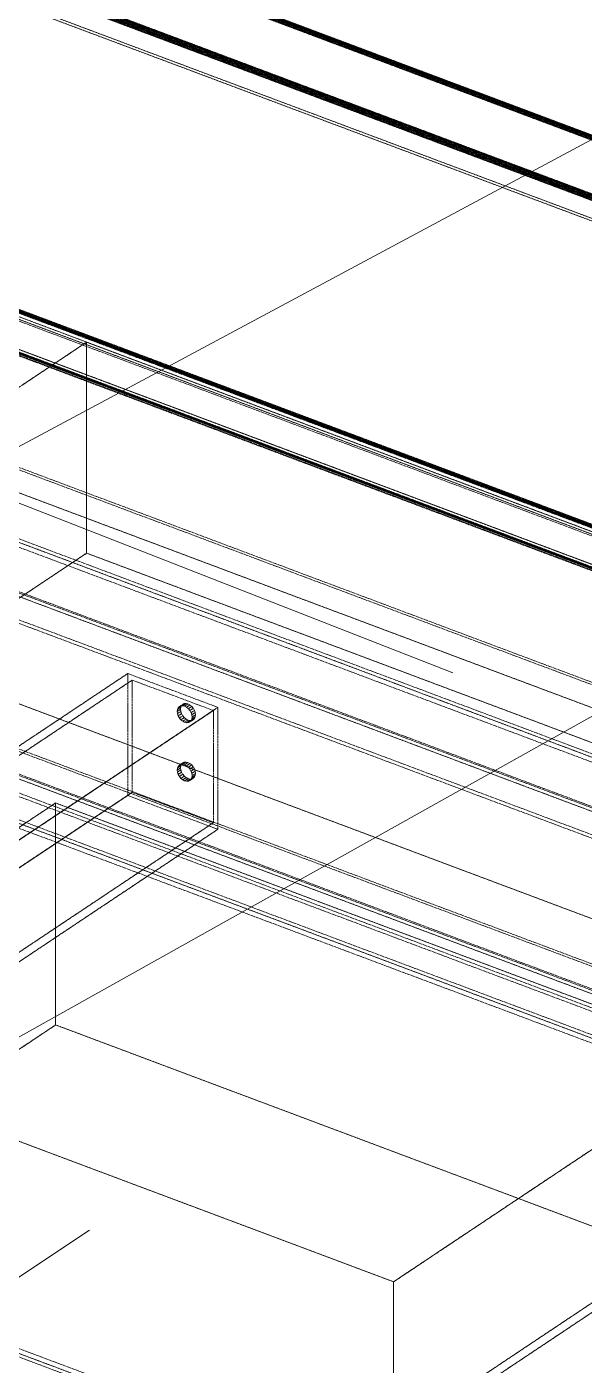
# Model space of a CAD drawing. Header units: millimetres. Extents: x 50 to 612415, y 2 to 4150.
# Drawn here: x 531344 to 531660, y 1866 to 2625 of the extents above; entities that cross this region are included whole.
import ezdxf

# ---------------------------------------------------------------- set-up
doc = ezdxf.new("R2010")
doc.units = ezdxf.units.MM
doc.linetypes.add('DASHED', pattern=[1.524, 1.27, -0.254])
doc.layers.add('DIM', color=7, linetype='Continuous', lineweight=13)
doc.layers.add('HIDDEN', color=8, linetype='DASHED', lineweight=13)

msp = doc.modelspace()

# ---------------------------------------------------------------- linework, layer by layer
at = {"layer": 'DIM'}
for points in [[(530945, 2175.825), (532800, 3170), (532900, 3170)], [(530943.403, 1830.646), (532800, 2870), (532900, 2870)]]:
    msp.add_lwpolyline(points, dxfattribs=at)
at = {"layer": 'DIM', "color": 34, "true_color": 0xa85920}
for points in [[(531585.39, 2258.637), (530882.718, 2533.549), (530877.927, 2530.355)], [(531379.379, 1942.765), (531353.029, 1925.198), (531297.933, 1888.467), (531182.95, 1921.905), (531202.114, 1934.681)]]:
    msp.add_lwpolyline(points, dxfattribs=at)
at = {"layer": 'HIDDEN', "color": 253, "true_color": 0xaab5af}
for p, q in [((530262.31, 3088.904), (532764.461, 2150.597)), ((532764.461, 2150.597), (530262.31, 3088.904)), ((530262.633, 3089.045), (532764.718, 2150.763)), ((532764.718, 2150.763), (530262.633, 3089.045)), ((530263.012, 3089.076), (532764.9, 2150.868)), ((532764.9, 2150.868), (530263.012, 3089.076)), ((530263.431, 3088.996), (532764.999, 2150.908)), ((532764.999, 2150.908), (530263.431, 3088.996)), ((530263.876, 3088.807), (532765.012, 2150.881)), ((532765.012, 2150.881), (530263.876, 3088.807)), ((532762.742, 2149.168), (530264.029, 3086.185)), ((530264.029, 3086.185), (532762.742, 2149.168)), ((532762.758, 2149.178), (530264.05, 3086.194)), ((530264.05, 3086.194), (532762.758, 2149.178)), ((532762.769, 2149.185), (530264.073, 3086.195)), ((530264.073, 3086.195), (532762.769, 2149.185)), ((532762.775, 2149.187), (530264.099, 3086.19)), ((530264.099, 3086.19), (532762.775, 2149.187)), ((532762.776, 2149.185), (530264.127, 3086.179)), ((530264.127, 3086.179), (532762.776, 2149.185)), ((532762.771, 2149.18), (530264.156, 3086.161)), ((530264.156, 3086.161), (532762.771, 2149.18)), ((532762.762, 2149.17), (530264.184, 3086.137)), ((530264.184, 3086.137), (532762.762, 2149.17)), ((532762.747, 2149.157), (530264.21, 3086.108)), ((530264.21, 3086.108), (532762.747, 2149.157)), ((532762.728, 2149.141), (530264.234, 3086.076)), ((530264.234, 3086.076), (532762.728, 2149.141)), ((532762.705, 2149.122), (530264.255, 3086.041)), ((530264.255, 3086.041), (532762.705, 2149.122)), ((532762.68, 2149.101), (530264.272, 3086.004)), ((530264.272, 3086.004), (532762.68, 2149.101)), ((532762.652, 2149.08), (530264.284, 3085.968)), ((530264.284, 3085.968), (532762.652, 2149.08)), ((530264.292, 3085.933), (532762.624, 2149.058)), ((532762.624, 2149.058), (530264.292, 3085.933)), ((530264.331, 3088.517), (532764.939, 2150.789)), ((532764.939, 2150.789), (530264.331, 3088.517)), ((530264.779, 3088.136), (532764.783, 2150.635)), ((532764.783, 2150.635), (530264.779, 3088.136)), ((530265.203, 3087.678), (532764.548, 2150.424)), ((532764.548, 2150.424), (530265.203, 3087.678)), ((530265.59, 3087.159), (532764.244, 2150.164)), ((532764.244, 2150.164), (530265.59, 3087.159)), ((530265.924, 3086.599), (532763.881, 2149.865)), ((532763.881, 2149.865), (530265.924, 3086.599)), ((530266.194, 3086.016), (532763.473, 2149.537)), ((532763.473, 2149.537), (530266.194, 3086.016)), ((530266.39, 3085.434), (532763.034, 2149.192)), ((532763.034, 2149.192), (530266.39, 3085.434)), ((532762.58, 2148.842), (530266.504, 3084.871)), ((530266.504, 3084.871), (532762.58, 2148.842)), ((530230.251, 3066.324), (532731.328, 2128.42)), ((532731.328, 2128.42), (530230.251, 3066.324)), ((530230.255, 3066.839), (532731.788, 2128.764)), ((532731.788, 2128.764), (530230.255, 3066.839)), ((530230.351, 3067.284), (532732.223, 2129.082)), ((532732.223, 2129.082), (530230.351, 3067.284)), ((530230.534, 3067.641), (532732.615, 2129.361)), ((532732.615, 2129.361), (530230.534, 3067.641)), ((530230.798, 3067.896), (532732.949, 2129.589)), ((532732.949, 2129.589), (530230.798, 3067.896)), ((532730.859, 2128.062), (530230.338, 3065.757)), ((530230.338, 3065.757), (532730.859, 2128.062)), ((532730.4, 2127.704), (530230.514, 3065.161)), ((530230.514, 3065.161), (532730.4, 2127.704)), ((532729.969, 2127.359), (530230.77, 3064.559)), ((530230.77, 3064.559), (532729.969, 2127.359)), ((532729.582, 2127.042), (530231.099, 3063.973)), ((530231.099, 3063.973), (532729.582, 2127.042)), ((532731.141, 2128.096), (530232.482, 3065.093)), ((530232.482, 3065.093), (532731.141, 2128.096)), ((532731.166, 2128.115), (530232.485, 3065.12)), ((530232.485, 3065.12), (532731.166, 2128.115)), ((532731.115, 2128.077), (530232.485, 3065.063)), ((530232.485, 3065.063), (532731.115, 2128.077)), ((532731.19, 2128.132), (530232.491, 3065.144)), ((530232.491, 3065.144), (532731.19, 2128.132)), ((530232.492, 3065.031), (532731.089, 2128.057)), ((532731.089, 2128.057), (530232.492, 3065.031)), ((532731.211, 2128.147), (530232.502, 3065.163)), ((530232.502, 3065.163), (532731.211, 2128.147)), ((530232.503, 3064.997), (532731.064, 2128.037)), ((532731.064, 2128.037), (530232.503, 3064.997)), ((532731.229, 2128.159), (530232.517, 3065.177)), ((530232.517, 3065.177), (532731.229, 2128.159)), ((530232.518, 3064.964), (532731.04, 2128.018)), ((532731.04, 2128.018), (530232.518, 3064.964)), ((530232.536, 3064.931), (532731.019, 2128)), ((532731.019, 2128), (530232.536, 3064.931)), ((532719.953, 2119.035), (530240.727, 3048.745)), ((530240.727, 3048.745), (532719.953, 2119.035)), ((530242.165, 3049.703), (532721.39, 2119.994)), ((532721.39, 2119.994), (530242.165, 3049.703)), ((532563.076, 2000.277), (530255.792, 2865.508)), ((530255.792, 2865.508), (532563.076, 2000.277)), ((530257.229, 2866.467), (532564.514, 2001.235)), ((532564.514, 2001.235), (530257.229, 2866.467)), ((532539.714, 2009.038), (530279.154, 2856.748)), ((532539.714, 2009.038), (530279.154, 2856.748)), ((530279.474, 2855.63), (532537.478, 2008.878)), ((530279.474, 2855.63), (532537.478, 2008.878)), ((530294.523, 2856.539), (532570.858, 2002.913)), ((532570.858, 2002.913), (530294.523, 2856.539)), ((530294.538, 2856.552), (532570.876, 2002.925)), ((532570.876, 2002.925), (530294.538, 2856.552)), ((530294.549, 2856.571), (532570.897, 2002.94)), ((532570.897, 2002.94), (530294.549, 2856.571)), ((530294.556, 2856.649), (532570.97, 2002.994)), ((532570.97, 2002.994), (530294.556, 2856.649)), ((530294.556, 2856.593), (532570.92, 2002.957)), ((532570.92, 2002.957), (530294.556, 2856.593)), ((530294.558, 2856.62), (532570.944, 2002.975)), ((532570.944, 2002.975), (530294.558, 2856.62)), ((532569.139, 2001.483), (530296.243, 2853.819)), ((530296.243, 2853.819), (532569.139, 2001.483)), ((532569.426, 2001.68), (530296.477, 2854.036)), ((530296.477, 2854.036), (532569.426, 2001.68)), ((532569.759, 2001.914), (530296.651, 2854.33)), ((530296.651, 2854.33), (532569.759, 2001.914)), ((532570.127, 2002.181), (530296.759, 2854.694)), ((530296.759, 2854.694), (532570.127, 2002.181)), ((532570.926, 2002.779), (530296.769, 2855.587)), ((530296.769, 2855.587), (532570.926, 2002.779)), ((532570.926, 2002.779), (530296.769, 2855.587)), ((530296.769, 2855.587), (532570.926, 2002.779)), ((532570.52, 2002.472), (530296.799, 2855.117)), ((530296.799, 2855.117), (532570.52, 2002.472)), ((532401.383, 1934.459), (529954.296, 2852.116)), ((529954.296, 2852.116), (532401.383, 1934.459)), ((532401.383, 1934.459), (529954.296, 2852.116)), ((529954.296, 2852.116), (532401.383, 1934.459)), ((532401.383, 1931.693), (529954.296, 2849.35)), ((532401.383, 1931.693), (529954.296, 2849.35)), ((529956.213, 2853.394), (532403.3, 1935.736)), ((529956.213, 2853.394), (532403.3, 1935.736)), ((532547.716, 1987.504), (530271.152, 2841.216)), ((530271.152, 2841.216), (532547.716, 1987.504)), ((532547.421, 1987.255), (530271.494, 2840.728)), ((530271.494, 2840.728), (532547.421, 1987.255)), ((532547.181, 1987.044), (530271.872, 2840.285)), ((530271.872, 2840.285), (532547.181, 1987.044)), ((532547.005, 1986.879), (530272.275, 2839.902)), ((530272.275, 2839.902), (532547.005, 1986.879)), ((530272.589, 2842.174), (532549.154, 1988.462)), ((532549.154, 1988.462), (530272.589, 2842.174)), ((530272.611, 2842.143), (532549.135, 1988.447)), ((532549.135, 1988.447), (530272.611, 2842.143)), ((530272.634, 2842.116), (532549.12, 1988.434)), ((532549.12, 1988.434), (530272.634, 2842.116)), ((530272.66, 2842.092), (532549.109, 1988.423)), ((532549.109, 1988.423), (530272.66, 2842.092)), ((530272.686, 2842.072), (532549.102, 1988.416)), ((532549.102, 1988.416), (530272.686, 2842.072)), ((532546.896, 1986.763), (530272.69, 2839.59)), ((530272.69, 2839.59), (532546.896, 1986.763)), ((530272.712, 2842.058), (532549.1, 1988.412)), ((532549.1, 1988.412), (530272.712, 2842.058)), ((530272.737, 2842.049), (532549.102, 1988.412)), ((532549.102, 1988.412), (530272.737, 2842.049)), ((530272.76, 2842.046), (532549.109, 1988.415)), ((532549.109, 1988.415), (530272.76, 2842.046)), ((530272.782, 2842.048), (532549.12, 1988.421)), ((532549.12, 1988.421), (530272.782, 2842.048)), ((530272.8, 2842.057), (532549.135, 1988.431)), ((532549.135, 1988.431), (530272.8, 2842.057)), ((532546.859, 1986.701), (530273.105, 2839.359)), ((530273.105, 2839.359), (532546.859, 1986.701)), ((532546.895, 1986.695), (530273.507, 2839.215)), ((530273.507, 2839.215), (532546.895, 1986.695)), ((532547.002, 1986.744), (530273.884, 2839.163)), ((530273.884, 2839.163), (532547.002, 1986.744)), ((532547.177, 1986.847), (530274.225, 2839.204)), ((530274.225, 2839.204), (532547.177, 1986.847)), ((532547.415, 1987.001), (530274.519, 2839.337)), ((530274.519, 2839.337), (532547.415, 1987.001)), ((532374.554, 1916.573), (529927.467, 2834.23)), ((532374.554, 1916.573), (529927.467, 2834.23)), ((529927.467, 2831.464), (532374.554, 1913.807)), ((532374.554, 1913.807), (529927.467, 2831.464)), ((532374.554, 1913.807), (529927.467, 2831.464)), ((529927.467, 2831.464), (532374.554, 1913.807)), ((529929.383, 2832.742), (532376.471, 1915.084)), ((529929.383, 2832.742), (532376.471, 1915.084)), ((532539.714, 1989.675), (530279.154, 2837.385)), ((532539.714, 1989.675), (530279.154, 2837.385)), ((530279.154, 2837.385), (532539.714, 1989.675)), ((530279.154, 2837.385), (532539.714, 1989.675)), ((530279.154, 2836.002), (532539.714, 1988.292)), ((530279.154, 2836.002), (532539.714, 1988.292)), ((532537.478, 1989.516), (530279.474, 2836.267)), ((532537.478, 1989.516), (530279.474, 2836.267)), ((532393.61, 1893.443), (529912.244, 2823.956)), ((532393.61, 1893.443), (529912.244, 2823.956)), ((529910.327, 2822.678), (532391.694, 1892.166)), ((529910.327, 2822.678), (532391.694, 1892.166)), ((532279.757, 1835.947), (530022.264, 2682.507)), ((532279.757, 1835.947), (530022.264, 2682.507)), ((530024.18, 2683.785), (532281.674, 1837.225)), ((530024.18, 2683.785), (532281.674, 1837.225)), ((530049.093, 2685.18), (532306.587, 1838.62)), ((530049.093, 2685.18), (532306.587, 1838.62)), ((530049.093, 2682.414), (532306.587, 1835.854)), ((530049.093, 2682.414), (532306.587, 1835.854)), ((532306.587, 1835.854), (530049.093, 2682.414)), ((532306.587, 1835.854), (530049.093, 2682.414)), ((532308.503, 1837.132), (530051.01, 2683.692)), ((532308.503, 1837.132), (530051.01, 2683.692)), ((532279.757, 1820.734), (530022.264, 2667.294)), ((530022.264, 2667.294), (532279.757, 1820.734)), ((532279.757, 1820.734), (530022.264, 2667.294)), ((530022.264, 2667.294), (532279.757, 1820.734)), ((530022.264, 2664.528), (532279.757, 1817.968)), ((530022.264, 2664.528), (532279.757, 1817.968)), ((532281.674, 1822.011), (530024.18, 2668.571)), ((532281.674, 1822.011), (530024.18, 2668.571)), ((530708.647, 2611.748), (531986.232, 2132.653)), ((530708.647, 2611.748), (531986.232, 2132.653)), ((531986.232, 2131.27), (530708.647, 2610.365)), ((531986.232, 2131.27), (530708.647, 2610.365)), ((531962.533, 1641.892), (529515.446, 2559.549)), ((531962.533, 1641.892), (529515.446, 2559.549)), ((529513.529, 2555.506), (531960.617, 1637.848)), ((529513.529, 2555.506), (531960.617, 1637.848)), ((531962.533, 1639.126), (529515.446, 2556.783)), ((529515.446, 2556.783), (531962.533, 1639.126)), ((531962.533, 1639.126), (529515.446, 2556.783)), ((529515.446, 2556.783), (531962.533, 1639.126)), ((531832.922, 2030.446), (530555.336, 2509.541)), ((531832.922, 2030.446), (530555.336, 2509.541)), ((530555.336, 2508.158), (531832.922, 2029.063)), ((530555.336, 2508.158), (531832.922, 2029.063)), ((530948.833, 1956.812), (531401.098, 2258.322)), ((531401.098, 2258.322), (530948.833, 1956.812)), ((531403.653, 2254.598), (530951.388, 1953.088)), ((530951.388, 1953.088), (531403.653, 2254.598)), ((531401.098, 2258.322), (531401.098, 2189.171)), ((531452.201, 2239.158), (531401.098, 2258.322)), ((531401.098, 2258.322), (531401.098, 2189.171)), ((531452.201, 2239.158), (531401.098, 2258.322)), ((531403.653, 2190.979), (531403.653, 2254.598)), ((531403.653, 2254.598), (531449.646, 2237.351)), ((531403.653, 2190.979), (531403.653, 2254.598)), ((531403.653, 2254.598), (531449.646, 2237.351)), ((531452.201, 2239.158), (530999.936, 1937.648)), ((530999.936, 1937.648), (531452.201, 2239.158)), ((531429.285, 2237.941), (531431.201, 2239.218)), ((531431.201, 2239.218), (531429.285, 2237.941)), ((531429.285, 2237.941), (531429.706, 2238.884)), ((531429.285, 2237.941), (531429.706, 2238.884)), ((531429.706, 2238.884), (531431.622, 2240.161)), ((531431.622, 2240.161), (531429.706, 2238.884)), ((531429.706, 2238.884), (531430.376, 2239.578)), ((531429.706, 2238.884), (531430.376, 2239.578)), ((531430.376, 2239.578), (531432.292, 2240.855)), ((531432.292, 2240.855), (531430.376, 2239.578)), ((531430.376, 2239.578), (531431.249, 2239.976)), ((531430.376, 2239.578), (531431.249, 2239.976)), ((531431.201, 2239.218), (531431.057, 2238.091)), ((531431.201, 2239.218), (531431.057, 2238.091)), ((531431.622, 2240.161), (531431.201, 2239.218)), ((531431.622, 2240.161), (531431.201, 2239.218)), ((531431.249, 2239.976), (531433.165, 2241.253)), ((531433.165, 2241.253), (531431.249, 2239.976)), ((531431.249, 2239.976), (531432.266, 2240.05)), ((531431.249, 2239.976), (531432.266, 2240.05)), ((531432.292, 2240.855), (531431.622, 2240.161)), ((531432.292, 2240.855), (531431.622, 2240.161)), ((531432.266, 2240.05), (531434.182, 2241.328)), ((531434.182, 2241.328), (531432.266, 2240.05)), ((531432.266, 2240.05), (531433.357, 2239.796)), ((531432.266, 2240.05), (531433.357, 2239.796)), ((531433.165, 2241.253), (531432.292, 2240.855)), ((531433.165, 2241.253), (531432.292, 2240.855)), ((531434.182, 2241.328), (531433.165, 2241.253)), ((531434.182, 2241.328), (531433.165, 2241.253)), ((531433.357, 2239.796), (531435.273, 2241.074)), ((531435.273, 2241.074), (531433.357, 2239.796)), ((531433.357, 2239.796), (531434.448, 2239.232)), ((531433.357, 2239.796), (531434.448, 2239.232)), ((531435.273, 2241.074), (531434.182, 2241.328)), ((531435.273, 2241.074), (531434.182, 2241.328)), ((531434.448, 2239.232), (531436.365, 2240.509)), ((531436.365, 2240.509), (531434.448, 2239.232)), ((531434.448, 2239.232), (531435.465, 2238.395)), ((531434.448, 2239.232), (531435.465, 2238.395)), ((531436.365, 2240.509), (531435.273, 2241.074)), ((531436.365, 2240.509), (531435.273, 2241.074)), ((531435.465, 2238.395), (531437.381, 2239.672)), ((531437.381, 2239.672), (531435.465, 2238.395)), ((531437.381, 2239.672), (531436.365, 2240.509)), ((531437.381, 2239.672), (531436.365, 2240.509)), ((531438.255, 2238.619), (531437.381, 2239.672)), ((531438.255, 2238.619), (531437.381, 2239.672)), ((531452.201, 2170.007), (531452.201, 2239.158)), ((531452.201, 2170.007), (531452.201, 2239.158)), ((530997.381, 1935.84), (531449.646, 2237.351)), ((531449.646, 2237.351), (530997.381, 1935.84)), ((531429.141, 2236.813), (531431.057, 2238.091)), ((531431.057, 2238.091), (531429.141, 2236.813)), ((531429.141, 2236.813), (531429.285, 2237.941)), ((531429.141, 2236.813), (531429.285, 2237.941)), ((531429.285, 2235.578), (531429.141, 2236.813)), ((531429.285, 2235.578), (531429.141, 2236.813)), ((531429.285, 2235.578), (531431.201, 2236.856)), ((531431.201, 2236.856), (531429.285, 2235.578)), ((531429.706, 2234.32), (531429.285, 2235.578)), ((531429.706, 2234.32), (531429.285, 2235.578)), ((531429.706, 2234.32), (531431.622, 2235.597)), ((531431.622, 2235.597), (531429.706, 2234.32)), ((531430.376, 2233.123), (531429.706, 2234.32)), ((531430.376, 2233.123), (531429.706, 2234.32)), ((531432.292, 2234.401), (531430.376, 2233.123)), ((531430.376, 2233.123), (531432.292, 2234.401)), ((531431.249, 2232.07), (531430.376, 2233.123)), ((531431.249, 2232.07), (531430.376, 2233.123)), ((531431.057, 2238.091), (531431.201, 2236.856)), ((531431.057, 2238.091), (531431.201, 2236.856)), ((531431.201, 2236.856), (531431.622, 2235.597)), ((531431.201, 2236.856), (531431.622, 2235.597)), ((531433.165, 2233.348), (531431.249, 2232.07)), ((531431.249, 2232.07), (531433.165, 2233.348)), ((531432.266, 2231.233), (531431.249, 2232.07)), ((531432.266, 2231.233), (531431.249, 2232.07)), ((531431.622, 2235.597), (531432.292, 2234.401)), ((531431.622, 2235.597), (531432.292, 2234.401)), ((531434.182, 2232.511), (531432.266, 2231.233)), ((531432.266, 2231.233), (531434.182, 2232.511)), ((531433.357, 2230.668), (531432.266, 2231.233)), ((531433.357, 2230.668), (531432.266, 2231.233)), ((531432.292, 2234.401), (531433.165, 2233.348)), ((531432.292, 2234.401), (531433.165, 2233.348)), ((531433.165, 2233.348), (531434.182, 2232.511)), ((531433.165, 2233.348), (531434.182, 2232.511)), ((531435.273, 2231.946), (531433.357, 2230.668)), ((531433.357, 2230.668), (531435.273, 2231.946)), ((531434.182, 2232.511), (531435.273, 2231.946)), ((531434.182, 2232.511), (531435.273, 2231.946)), ((531436.365, 2231.692), (531434.448, 2230.415)), ((531434.448, 2230.415), (531436.365, 2231.692)), ((531435.273, 2231.946), (531436.365, 2231.692)), ((531435.273, 2231.946), (531436.365, 2231.692)), ((531435.465, 2238.395), (531436.338, 2237.342)), ((531435.465, 2238.395), (531436.338, 2237.342)), ((531437.381, 2231.767), (531435.465, 2230.489)), ((531435.465, 2230.489), (531437.381, 2231.767)), ((531436.338, 2237.342), (531438.255, 2238.619)), ((531438.255, 2238.619), (531436.338, 2237.342)), ((531436.338, 2237.342), (531437.008, 2236.145)), ((531436.338, 2237.342), (531437.008, 2236.145)), ((531438.255, 2232.165), (531436.338, 2230.887)), ((531436.338, 2230.887), (531438.255, 2232.165)), ((531437.008, 2231.581), (531436.338, 2230.887)), ((531437.008, 2231.581), (531436.338, 2230.887)), ((531436.365, 2231.692), (531437.381, 2231.767)), ((531436.365, 2231.692), (531437.381, 2231.767)), ((531438.925, 2237.423), (531437.008, 2236.145)), ((531437.008, 2236.145), (531438.925, 2237.423)), ((531437.008, 2236.145), (531437.429, 2234.887)), ((531437.008, 2236.145), (531437.429, 2234.887)), ((531438.925, 2232.859), (531437.008, 2231.581)), ((531437.008, 2231.581), (531438.925, 2232.859)), ((531437.429, 2232.524), (531437.008, 2231.581)), ((531437.429, 2232.524), (531437.008, 2231.581)), ((531437.381, 2231.767), (531438.255, 2232.165)), ((531437.381, 2231.767), (531438.255, 2232.165)), ((531439.346, 2236.164), (531437.429, 2234.887)), ((531437.429, 2234.887), (531439.346, 2236.164)), ((531437.429, 2234.887), (531437.573, 2233.651)), ((531437.429, 2234.887), (531437.573, 2233.651)), ((531439.346, 2233.802), (531437.429, 2232.524)), ((531437.429, 2232.524), (531439.346, 2233.802)), ((531437.573, 2233.651), (531437.429, 2232.524)), ((531437.573, 2233.651), (531437.429, 2232.524)), ((531439.489, 2234.929), (531437.573, 2233.651)), ((531437.573, 2233.651), (531439.489, 2234.929)), ((531438.925, 2237.423), (531438.255, 2238.619)), ((531438.925, 2237.423), (531438.255, 2238.619)), ((531438.255, 2232.165), (531438.925, 2232.859)), ((531438.255, 2232.165), (531438.925, 2232.859)), ((531439.346, 2236.164), (531438.925, 2237.423)), ((531439.346, 2236.164), (531438.925, 2237.423)), ((531438.925, 2232.859), (531439.346, 2233.802)), ((531438.925, 2232.859), (531439.346, 2233.802)), ((531439.489, 2234.929), (531439.346, 2236.164)), ((531439.489, 2234.929), (531439.346, 2236.164)), ((531439.346, 2233.802), (531439.489, 2234.929)), ((531439.346, 2233.802), (531439.489, 2234.929)), ((531449.646, 2237.351), (531449.646, 2173.731)), ((531449.646, 2237.351), (531449.646, 2173.731)), ((531434.448, 2230.415), (531433.357, 2230.668)), ((531434.448, 2230.415), (531433.357, 2230.668)), ((531435.465, 2230.489), (531434.448, 2230.415)), ((531435.465, 2230.489), (531434.448, 2230.415)), ((531436.338, 2230.887), (531435.465, 2230.489)), ((531436.338, 2230.887), (531435.465, 2230.489)), ((531429.141, 2203.621), (531431.057, 2204.898)), ((531431.057, 2204.898), (531429.141, 2203.621)), ((531429.141, 2203.621), (531429.285, 2204.748)), ((531429.141, 2203.621), (531429.285, 2204.748)), ((531429.285, 2202.386), (531429.141, 2203.621)), ((531429.285, 2202.386), (531429.141, 2203.621)), ((531429.285, 2204.748), (531431.201, 2206.026)), ((531431.201, 2206.026), (531429.285, 2204.748)), ((531429.285, 2204.748), (531429.706, 2205.691)), ((531429.285, 2204.748), (531429.706, 2205.691)), ((531429.285, 2202.386), (531431.201, 2203.663)), ((531431.201, 2203.663), (531429.285, 2202.386)), ((531429.706, 2201.127), (531429.285, 2202.386)), ((531429.706, 2201.127), (531429.285, 2202.386)), ((531429.706, 2205.691), (531431.622, 2206.969)), ((531431.622, 2206.969), (531429.706, 2205.691)), ((531429.706, 2205.691), (531430.376, 2206.385)), ((531429.706, 2205.691), (531430.376, 2206.385)), ((531429.706, 2201.127), (531431.622, 2202.405)), ((531431.622, 2202.405), (531429.706, 2201.127)), ((531430.376, 2199.931), (531429.706, 2201.127)), ((531430.376, 2199.931), (531429.706, 2201.127)), ((531430.376, 2206.385), (531432.292, 2207.663)), ((531432.292, 2207.663), (531430.376, 2206.385)), ((531430.376, 2206.385), (531431.249, 2206.783)), ((531430.376, 2206.385), (531431.249, 2206.783)), ((531432.292, 2201.208), (531430.376, 2199.931)), ((531430.376, 2199.931), (531432.292, 2201.208)), ((531431.201, 2206.026), (531431.057, 2204.898)), ((531431.201, 2206.026), (531431.057, 2204.898)), ((531431.057, 2204.898), (531431.201, 2203.663)), ((531431.057, 2204.898), (531431.201, 2203.663)), ((531431.622, 2206.969), (531431.201, 2206.026)), ((531431.622, 2206.969), (531431.201, 2206.026)), ((531431.201, 2203.663), (531431.622, 2202.405)), ((531431.201, 2203.663), (531431.622, 2202.405)), ((531431.249, 2206.783), (531433.165, 2208.06)), ((531433.165, 2208.06), (531431.249, 2206.783)), ((531431.249, 2206.783), (531432.266, 2206.858)), ((531431.249, 2206.783), (531432.266, 2206.858)), ((531432.292, 2207.663), (531431.622, 2206.969)), ((531432.292, 2207.663), (531431.622, 2206.969)), ((531431.622, 2202.405), (531432.292, 2201.208)), ((531431.622, 2202.405), (531432.292, 2201.208)), ((531432.266, 2206.858), (531434.182, 2208.135)), ((531434.182, 2208.135), (531432.266, 2206.858)), ((531432.266, 2206.858), (531433.357, 2206.604)), ((531432.266, 2206.858), (531433.357, 2206.604)), ((531433.165, 2208.06), (531432.292, 2207.663)), ((531433.165, 2208.06), (531432.292, 2207.663)), ((531432.292, 2201.208), (531433.165, 2200.155)), ((531432.292, 2201.208), (531433.165, 2200.155)), ((531434.182, 2208.135), (531433.165, 2208.06)), ((531434.182, 2208.135), (531433.165, 2208.06)), ((531433.357, 2206.604), (531435.273, 2207.881)), ((531435.273, 2207.881), (531433.357, 2206.604)), ((531433.357, 2206.604), (531434.448, 2206.039)), ((531433.357, 2206.604), (531434.448, 2206.039)), ((531435.273, 2207.881), (531434.182, 2208.135)), ((531435.273, 2207.881), (531434.182, 2208.135)), ((531434.448, 2206.039), (531436.365, 2207.317)), ((531436.365, 2207.317), (531434.448, 2206.039)), ((531434.448, 2206.039), (531435.465, 2205.202)), ((531434.448, 2206.039), (531435.465, 2205.202)), ((531436.365, 2207.317), (531435.273, 2207.881)), ((531436.365, 2207.317), (531435.273, 2207.881)), ((531435.465, 2205.202), (531437.381, 2206.479)), ((531437.381, 2206.479), (531435.465, 2205.202)), ((531435.465, 2205.202), (531436.338, 2204.149)), ((531435.465, 2205.202), (531436.338, 2204.149)), ((531436.338, 2204.149), (531438.255, 2205.427)), ((531438.255, 2205.427), (531436.338, 2204.149)), ((531436.338, 2204.149), (531437.008, 2202.953)), ((531436.338, 2204.149), (531437.008, 2202.953)), ((531437.381, 2206.479), (531436.365, 2207.317)), ((531437.381, 2206.479), (531436.365, 2207.317)), ((531438.925, 2204.23), (531437.008, 2202.953)), ((531437.008, 2202.953), (531438.925, 2204.23)), ((531437.008, 2202.953), (531437.429, 2201.694)), ((531437.008, 2202.953), (531437.429, 2201.694)), ((531438.255, 2205.427), (531437.381, 2206.479)), ((531438.255, 2205.427), (531437.381, 2206.479)), ((531439.346, 2202.972), (531437.429, 2201.694)), ((531437.429, 2201.694), (531439.346, 2202.972)), ((531437.429, 2201.694), (531437.573, 2200.459)), ((531437.429, 2201.694), (531437.573, 2200.459)), ((531439.489, 2201.736), (531437.573, 2200.459)), ((531437.573, 2200.459), (531439.489, 2201.736)), ((531438.925, 2204.23), (531438.255, 2205.427)), ((531438.925, 2204.23), (531438.255, 2205.427)), ((531439.346, 2202.972), (531438.925, 2204.23)), ((531439.346, 2202.972), (531438.925, 2204.23)), ((531439.489, 2201.736), (531439.346, 2202.972)), ((531439.489, 2201.736), (531439.346, 2202.972)), ((531439.346, 2200.609), (531439.489, 2201.736)), ((531439.346, 2200.609), (531439.489, 2201.736)), ((531431.249, 2198.878), (531430.376, 2199.931)), ((531431.249, 2198.878), (531430.376, 2199.931)), ((531433.165, 2200.155), (531431.249, 2198.878)), ((531431.249, 2198.878), (531433.165, 2200.155)), ((531432.266, 2198.041), (531431.249, 2198.878)), ((531432.266, 2198.041), (531431.249, 2198.878)), ((531434.182, 2199.318), (531432.266, 2198.041)), ((531432.266, 2198.041), (531434.182, 2199.318)), ((531433.357, 2197.476), (531432.266, 2198.041)), ((531433.357, 2197.476), (531432.266, 2198.041)), ((531433.165, 2200.155), (531434.182, 2199.318)), ((531433.165, 2200.155), (531434.182, 2199.318)), ((531435.273, 2198.753), (531433.357, 2197.476)), ((531433.357, 2197.476), (531435.273, 2198.753)), ((531434.448, 2197.222), (531433.357, 2197.476)), ((531434.448, 2197.222), (531433.357, 2197.476)), ((531434.182, 2199.318), (531435.273, 2198.753)), ((531434.182, 2199.318), (531435.273, 2198.753)), ((531436.365, 2198.5), (531434.448, 2197.222)), ((531434.448, 2197.222), (531436.365, 2198.5)), ((531435.465, 2197.297), (531434.448, 2197.222)), ((531435.465, 2197.297), (531434.448, 2197.222)), ((531435.273, 2198.753), (531436.365, 2198.5)), ((531435.273, 2198.753), (531436.365, 2198.5)), ((531437.381, 2198.574), (531435.465, 2197.297)), ((531435.465, 2197.297), (531437.381, 2198.574)), ((531436.338, 2197.695), (531435.465, 2197.297)), ((531436.338, 2197.695), (531435.465, 2197.297)), ((531438.255, 2198.972), (531436.338, 2197.695)), ((531436.338, 2197.695), (531438.255, 2198.972)), ((531437.008, 2198.389), (531436.338, 2197.695)), ((531437.008, 2198.389), (531436.338, 2197.695)), ((531436.365, 2198.5), (531437.381, 2198.574)), ((531436.365, 2198.5), (531437.381, 2198.574)), ((531438.925, 2199.666), (531437.008, 2198.389)), ((531437.008, 2198.389), (531438.925, 2199.666)), ((531437.429, 2199.331), (531437.008, 2198.389)), ((531437.429, 2199.331), (531437.008, 2198.389)), ((531437.381, 2198.574), (531438.255, 2198.972)), ((531437.381, 2198.574), (531438.255, 2198.972)), ((531439.346, 2200.609), (531437.429, 2199.331)), ((531437.429, 2199.331), (531439.346, 2200.609)), ((531437.573, 2200.459), (531437.429, 2199.331)), ((531437.573, 2200.459), (531437.429, 2199.331)), ((531438.255, 2198.972), (531438.925, 2199.666)), ((531438.255, 2198.972), (531438.925, 2199.666)), ((531438.925, 2199.666), (531439.346, 2200.609)), ((531438.925, 2199.666), (531439.346, 2200.609)), ((530948.833, 1887.661), (531401.098, 2189.171)), ((531401.098, 2189.171), (530948.833, 1887.661)), ((531403.653, 2190.979), (530951.388, 1889.469)), ((530951.388, 1889.469), (531403.653, 2190.979)), ((531401.098, 2189.171), (531452.201, 2170.007)), ((531401.098, 2189.171), (531452.201, 2170.007)), ((531449.646, 2173.731), (531403.653, 2190.979)), ((531449.646, 2173.731), (531403.653, 2190.979)), ((530997.381, 1872.221), (531449.646, 2173.731)), ((531449.646, 2173.731), (530997.381, 1872.221)), ((531452.201, 2170.007), (530999.936, 1868.497)), ((530999.936, 1868.497), (531452.201, 2170.007)), ((531459.867, 1765.174), (531912.132, 2066.684)), ((531912.132, 2066.684), (531459.867, 1765.174)), ((531914.687, 2062.96), (531462.422, 1761.45)), ((531462.422, 1761.45), (531914.687, 2062.96))]:
    msp.add_line(p, q, dxfattribs=at)
at = {"layer": 'HIDDEN', "color": 35, "true_color": 0xa8732e}
for p, q in [((531281.963, 2382.332), (531377.782, 2446.211)), ((531377.782, 2446.211), (531281.963, 2382.332)), ((531377.782, 2446.211), (531377.782, 2326.579)), ((531377.782, 2326.579), (531377.782, 2446.211)), ((531377.782, 2446.211), (531888.816, 2254.573)), ((531888.816, 2254.573), (531377.782, 2446.211)), ((531281.963, 2382.332), (531792.997, 2190.694)), ((531792.997, 2190.694), (531281.963, 2382.332)), ((531377.782, 2326.579), (531281.963, 2262.7)), ((531281.963, 2262.7), (531377.782, 2326.579)), ((531888.816, 2134.942), (531377.782, 2326.579)), ((531377.782, 2326.579), (531888.816, 2134.942)), ((531792.997, 2071.062), (531281.963, 2262.7)), ((531281.963, 2262.7), (531792.997, 2071.062)), ((531168.577, 2057.174), (531360.215, 2184.933)), ((531360.215, 2184.933), (531168.577, 2057.174)), ((531360.215, 2184.933), (531360.215, 2059.077)), ((531360.215, 2059.077), (531360.215, 2184.933)), ((531360.215, 2184.933), (531743.491, 2041.204)), ((531743.491, 2041.204), (531360.215, 2184.933)), ((531360.215, 2059.077), (531168.577, 1931.319)), ((531168.577, 1931.319), (531360.215, 2059.077)), ((531168.577, 2057.174), (531551.853, 1913.446)), ((531551.853, 1913.446), (531168.577, 2057.174)), ((531743.491, 1915.349), (531360.215, 2059.077)), ((531360.215, 2059.077), (531743.491, 1915.349)), ((531551.853, 1913.446), (531743.491, 2041.204)), ((531743.491, 2041.204), (531551.853, 1913.446)), ((531551.853, 1787.59), (531551.853, 1913.446)), ((531551.853, 1913.446), (531551.853, 1787.59))]:
    msp.add_line(p, q, dxfattribs=at)

doc.saveas('drawing.dxf')
